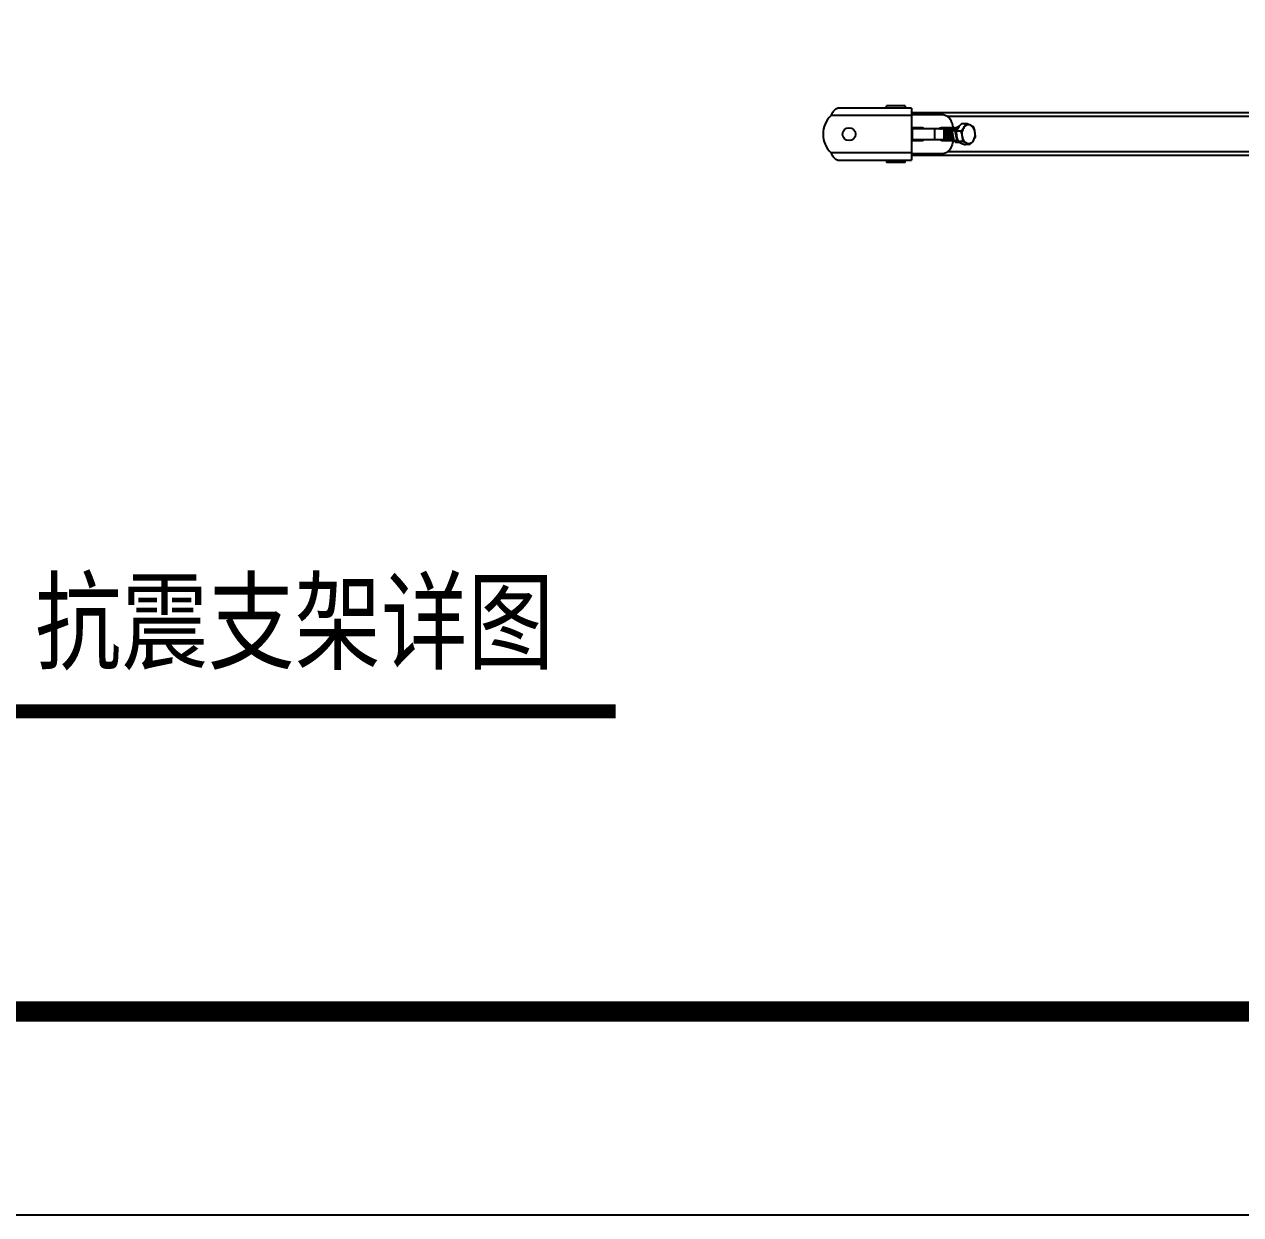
# Model space of a CAD drawing. Extents: x 4995099 to 5303443, y 4627657 to 4889583.
# Drawn here: x 5048981 to 5060948, y 4718205 to 4729918 of the extents above; entities that cross this region are included whole.
import ezdxf

# ---------------------------------------------------------------- set-up
doc = ezdxf.new("R2010")
doc.units = 0
doc.header["$LTSCALE"] = 1000
doc.header["$MEASUREMENT"] = 0
doc.layers.get('0').update_dxf_attribs({"color": 4, "linetype": 'CONTINUOUS'})
for name, color, linetype in [('DIM_SYMB', 3, 'CONTINUOUS'), ('TWT_TITLE', 7, 'CONTINUOUS'), ('字', 6, 'CONTINUOUS')]:
    doc.layers.add(name, color=color, linetype=linetype)
doc.styles.add('STYLE1', font='', dxfattribs={"width": 0.8})
doc.styles.get('STYLE1').set_extended_font_data('NSimSun')

msp = doc.modelspace()

# ---------------------------------------------------------------- linework, layer by layer
for p, q in [((5057708.3, 4729021.6), (5056917.7, 4729021.6)), ((5057708.3, 4729093.1), (5056980.2, 4729093.1)), ((5057647, 4729117.6), (5057463, 4729117.6)), ((5057463, 4729093.1), (5057463, 4729117.6)), ((5057647, 4729117.6), (5057647, 4729093.1)), ((5057708.3, 4729093.1), (5057708.3, 4728582)), ((5061189.8, 4729047.1), (5057708.3, 4729047.1)), ((5057708.3, 4729031.8), (5058010.4, 4729031.8)), ((5057822.4, 4728898.9), (5057708.3, 4728898.9)), ((5061038.7, 4729011.3), (5058063.9, 4729011.3)), ((5058121.4, 4728894.5), (5058179.9, 4728915)), ((5058150.3, 4728894.5), (5058169.4, 4728901.2)), ((5058247.9, 4728940.7), (5058203, 4728940.7)), ((5058047, 4728888.7), (5057708.3, 4728888.7)), ((5057708.3, 4728786.5), (5058047, 4728786.5)), ((5057720.7, 4728786.5), (5057720.7, 4728888.7)), ((5057937.5, 4728786.5), (5057937.5, 4728888.7)), ((5058032, 4728786.5), (5058032, 4728888.7)), ((5058047, 4728786.5), (5058047, 4728888.7)), ((5058085.9, 4728821.1), (5058096.5, 4728823.7)), ((5058121.4, 4728894.5), (5058110.8, 4728869.7)), ((5058139.7, 4728869.7), (5058110.8, 4728869.7)), ((5058128.2, 4728770.5), (5058110.8, 4728869.7)), ((5058150.3, 4728894.5), (5058121.4, 4728894.5)), ((5058139.7, 4728869.7), (5058150.3, 4728894.5)), ((5058157.1, 4728770.5), (5058139.7, 4728869.7)), ((5058193.7, 4728867), (5058148.9, 4728867)), ((5057708.3, 4728776.2), (5057822.4, 4728776.2)), ((5061038.7, 4728663.8), (5058063.9, 4728663.8)), ((5058157.1, 4728770.5), (5058128.2, 4728770.5)), ((5058128.2, 4728770.5), (5058145.7, 4728755.6)), ((5058174.6, 4728755.6), (5058145.7, 4728755.6)), ((5058174.6, 4728755.6), (5058157.1, 4728770.5)), ((5058211.7, 4728763.9), (5058166.9, 4728763.9)), ((5058179.8, 4728757.4), (5058174.6, 4728755.6)), ((5058283.9, 4728734.4), (5058239.1, 4728734.4)), ((5057708.3, 4728653.6), (5056917.7, 4728653.6)), ((5056980.2, 4728582), (5057708.3, 4728582)), ((5057463, 4728582), (5057463, 4728557.5)), ((5057647, 4728557.5), (5057463, 4728557.5)), ((5057647, 4728557.5), (5057647, 4728582)), ((5058010.4, 4728643.4), (5057708.3, 4728643.4)), ((5061189.8, 4728628), (5057708.3, 4728628))]:
    msp.add_line(p, q)
msp.add_circle((5057095, 4728837.6), 63.9)
for centre, radius, start, end in [((5057095, 4728837.6), 255.5, 133.94553, 226.05447), ((5057277, 4728830.5), 406.9, 150.73776, 152.00217), ((5058003.8, 4728863.2), 35.8, 105.9619, 108.45876), ((5058004.9, 4728865.3), 33.6, 92.69807, 95.24772), ((5058004.9, 4728865.3), 33.6, 90.00803, 92.69729), ((5058004.9, 4728865), 33.9, 80.07249, 89.9827), ((5058016.4, 4728863.2), 35.7, 105.96112, 108.45876), ((5058017.6, 4728865.3), 33.6, 89.9975, 92.69497), ((5058017.6, 4728865), 33.9, 80.12413, 89.97241), ((5058029.1, 4728863.2), 35.7, 105.96146, 108.45875), ((5058030.2, 4728865.3), 33.6, 90.01098, 92.68393), ((5058030.2, 4728865), 33.9, 80.16332, 89.98623), ((5058041.7, 4728863.2), 35.8, 105.9624, 108.45877), ((5058042.9, 4728865.3), 33.6, 92.69854, 95.25814), ((5058042.9, 4728865.3), 33.6, 90.00497, 92.69776), ((5058042.8, 4728865), 33.9, 80.08161, 89.97969), ((5058054.4, 4728863.2), 35.7, 105.96119, 108.45875), ((5058055.5, 4728865.3), 33.6, 90.00105, 92.69198), ((5058055.5, 4728865), 33.9, 80.14096, 89.97602), ((5058067, 4728863.2), 35.7, 105.96157, 108.45875), ((5058068.2, 4728865.3), 33.6, 92.68855, 95.25177), ((5058068.2, 4728865.3), 33.6, 90.00803, 92.68777), ((5058068.1, 4728865), 33.9, 80.07468, 89.98271), ((5058079.7, 4728863.2), 35.7, 105.96117, 108.45876), ((5058080.8, 4728865.3), 33.6, 90.00039, 92.6959), ((5058080.8, 4728865.1), 33.8, 80.39498, 89.97547), ((5058092.3, 4728863.2), 35.7, 105.9641, 108.11901), ((5058093.5, 4728865.3), 33.6, 90.00629, 92.68573), ((5058093.4, 4728865), 33.9, 80.15035, 89.98135), ((5058105, 4728863.2), 35.7, 105.96186, 108.45876), ((5058106.1, 4728865.3), 33.6, 92.69379, 95.24511), ((5058106.1, 4728865.3), 33.6, 90.00802, 92.69303), ((5058106.1, 4728865), 33.9, 80.07113, 89.98269), ((5058117.6, 4728863.2), 35.7, 105.96111, 108.45876), ((5058118.8, 4728865.3), 33.6, 89.99735, 92.69492), ((5058118.7, 4728865), 33.9, 80.1078, 89.97219), ((5058130.2, 4728863.2), 35.7, 105.82979, 108.45904), ((5058131.5, 4728865.1), 33.8, 92.85744, 95.2194), ((5058131.5, 4728865.1), 33.8, 90.00809, 92.85674), ((5058131.5, 4728865.1), 33.8, 86.53152, 90.00653), ((5058009.6, 4728853.3), 47.3, 129.70453, 131.52803), ((5058011.6, 4728852.9), 47.9, 131.26961, 131.59248), ((5058005.6, 4728862.6), 36.4, 108.46025, 110.67543), ((5058029.2, 4728816.3), 42.1, 225.46646, 228.80152), ((5058018.2, 4728862.6), 36.4, 108.46025, 110.67436), ((5058041.8, 4728816.3), 42.1, 225.48712, 228.7938), ((5058030.8, 4728862.6), 36.4, 108.46025, 110.67418), ((5058054.5, 4728816.3), 42.1, 225.46595, 228.80927), ((5058059.9, 4728853.6), 46.9, 128.38669, 131.60331), ((5058061.9, 4728853.2), 47.4, 129.96899, 131.56235), ((5058043.5, 4728862.6), 36.4, 108.46025, 110.67506), ((5058067.1, 4728816.3), 42.1, 225.47021, 228.79512), ((5058074, 4728853.8), 46.6, 127.63526, 131.58367), ((5058056.1, 4728862.6), 36.4, 108.46025, 110.67426), ((5058083.5, 4728819.9), 47.3, 219.22841, 222.30744), ((5058080.6, 4728817.2), 43.3, 222.26453, 228.75202), ((5058068.8, 4728862.6), 36.4, 108.46025, 110.67475), ((5058125.7, 4728834.2), 67.9, 188.98178, 191.03233), ((5058081.4, 4728862.6), 36.4, 108.46025, 110.67488), ((5058142.9, 4728834.8), 72.6, 172.21104, 172.51852), ((5058138.7, 4728834.3), 68.3, 189.03331, 189.95668), ((5058092.4, 4728863), 36, 108.11698, 108.45599), ((5058094.1, 4728862.6), 36.4, 108.46025, 110.67413), ((5058106.7, 4728862.6), 36.4, 108.46025, 110.67542), ((5058163.6, 4728834.2), 67.9, 188.90517, 190.50418), ((5058178.3, 4728834.3), 82.3, 187.4386, 189.26136), ((5058162.9, 4728834.1), 67.2, 190.50551, 191.17995), ((5058119.4, 4728862.6), 36.4, 108.46025, 110.67465), ((5058132.1, 4728862.4), 36.6, 108.4202, 110.73943), ((5058011.2, 4728804.2), 27.9, 266.77354, 270.01079), ((5058011.2, 4728804.4), 28.2, 270.05265, 281.04459), ((5058023.9, 4728804.2), 27.9, 266.78942, 270.00751), ((5058023.9, 4728804.4), 28.2, 270.04902, 280.99769), ((5058036.5, 4728804.2), 27.9, 266.78502, 269.99835), ((5058036.5, 4728804.4), 28.2, 270.04052, 281.05306), ((5058049.2, 4728804.2), 27.9, 266.77691, 270.00815), ((5058049.2, 4728804.4), 28.2, 270.04969, 281.00159), ((5058061.8, 4728804.2), 27.9, 266.78666, 270.00206), ((5058061.8, 4728804.4), 28.2, 270.04368, 281.00508), ((5058074.5, 4728804.2), 27.9, 266.77951, 270.00149), ((5058074.5, 4728804.4), 28.2, 270.04372, 281.06204), ((5058087.1, 4728804.2), 27.9, 266.78008, 270.00747), ((5058087.1, 4728804.4), 28.2, 270.04898, 280.99545), ((5058099.8, 4728804.2), 27.9, 266.78565, 269.99661), ((5058099.8, 4728804.4), 28.2, 270.03838, 281.01793), ((5058112.4, 4728804.2), 27.9, 266.77427, 270.00773), ((5058112.4, 4728804.4), 28.2, 270.04985, 281.06448), ((5058125.1, 4728804.2), 27.9, 266.78453, 274.21125), ((5057277, 4728844.6), 406.9, 207.99783, 209.26224)]:
    msp.add_arc(centre, radius, start, end)
for points, knots in [([(5056922, 4729029.4), (5056926.7, 4729037.8), (5056935.8, 4729053.6), (5056951.6, 4729077.4), (5056968.8, 4729093.1), (5056980.2, 4729093.1)], [0, 0, 0, 0, 0.3261011, 0.6111191, 1, 1, 1, 1]), ([(5057761, 4729047.1), (5057765.1, 4729047.1), (5057774.1, 4729043.7), (5057779.6, 4729036.2), (5057781.7, 4729031.9)], [0, 0, 0, 0, 0.4618626, 1, 1, 1, 1]), ([(5058010.4, 4729031.8), (5058023.5, 4729031.8), (5058051.4, 4729024.2), (5058085.1, 4728994), (5058108.7, 4728950.5), (5058116.1, 4728916.6), (5058117.8, 4728898.9)], [0, 0, 0, 0, 0.2120852, 0.4467585, 0.7118276, 1, 1, 1, 1]), ([(5057764.6, 4728898.9), (5057766.6, 4728898.9), (5057770.9, 4728895.9), (5057771.8, 4728891.2), (5057771.8, 4728888.7)], [0, 0, 0, 0, 0.4402394, 1, 1, 1, 1]), ([(5057829.7, 4728888.7), (5057829.7, 4728891.2), (5057828.7, 4728895.9), (5057824.4, 4728898.9), (5057822.4, 4728898.9)], [0, 0, 0, 0, 0.5597606, 1, 1, 1, 1]), ([(5058171.3, 4728903.9), (5058169, 4728900.8), (5058160.8, 4728889.1), (5058153.6, 4728876.5), (5058148.9, 4728867)], [0, 0, 0, 0, 0.2630991, 1, 1, 1, 1]), ([(5058203, 4728940.7), (5058200.1, 4728937.7), (5058188.9, 4728925.9), (5058178.4, 4728913.6), (5058171.3, 4728903.9)], [0, 0, 0, 0, 0.2578949, 1, 1, 1, 1]), ([(5058225.5, 4728903.9), (5058223.2, 4728900.7), (5058213.3, 4728887.9), (5058202.3, 4728875.9), (5058193.7, 4728867)], [0, 0, 0, 0, 0.2409815, 1, 1, 1, 1]), ([(5058225.5, 4728903.9), (5058221.2, 4728898.1), (5058206.3, 4728871.2), (5058203.4, 4728838.5), (5058207.4, 4728815.5)], [0, 0, 0, 0, 0.2353658, 1, 1, 1, 1]), ([(5058225.5, 4728903.9), (5058227.7, 4728906.9), (5058236, 4728918.7), (5058243.1, 4728931.2), (5058247.9, 4728940.7)], [0, 0, 0, 0, 0.2630991, 1, 1, 1, 1]), ([(5058288.6, 4728926), (5058283.3, 4728928.1), (5058271.9, 4728930.7), (5058254.3, 4728927.8), (5058238.1, 4728918.5), (5058229.4, 4728909.2), (5058225.5, 4728903.9)], [0, 0, 0, 0, 0.2382285, 0.4752799, 0.7260556, 1, 1, 1, 1]), ([(5058288.6, 4728926), (5058285.5, 4728927.2), (5058272, 4728932.5), (5058258.4, 4728937.2), (5058247.9, 4728940.7)], [0, 0, 0, 0, 0.2336583, 1, 1, 1, 1]), ([(5058288.6, 4728926), (5058291.6, 4728924.8), (5058302.2, 4728920.3), (5058312.6, 4728915.2), (5058320, 4728911.2)], [0, 0, 0, 0, 0.275005, 1, 1, 1, 1]), ([(5058333.7, 4728859.7), (5058332.4, 4728867.3), (5058328.4, 4728881.9), (5058318.5, 4728901.3), (5058305.3, 4728916.7), (5058294.3, 4728923.6), (5058288.6, 4728926)], [0, 0, 0, 0, 0.2785099, 0.5401722, 0.7804283, 1, 1, 1, 1]), ([(5058333.7, 4728859.7), (5058333, 4728864), (5058329.5, 4728881.5), (5058324.4, 4728898.6), (5058320, 4728911.2)], [0, 0, 0, 0, 0.2484988, 1, 1, 1, 1]), ([(5057771.8, 4728786.5), (5057771.8, 4728783.9), (5057770.9, 4728779.3), (5057766.6, 4728776.2), (5057764.6, 4728776.2)], [0, 0, 0, 0, 0.5597606, 1, 1, 1, 1]), ([(5057822.4, 4728776.2), (5057824.4, 4728776.2), (5057828.7, 4728779.3), (5057829.7, 4728783.9), (5057829.7, 4728786.5)], [0, 0, 0, 0, 0.4402394, 1, 1, 1, 1]), ([(5057979.4, 4728889.7), (5057980.4, 4728890.5), (5057984.4, 4728893.6), (5057988.9, 4728895.9), (5057992.4, 4728897.1)], [0, 0, 0, 0, 0.2588098, 1, 1, 1, 1]), ([(5057992.7, 4728896.6), (5057991.6, 4728896.2), (5057987, 4728894.2), (5057982.8, 4728891.4), (5057980, 4728888.9)], [0, 0, 0, 0, 0.2426793, 1, 1, 1, 1]), ([(5058009.7, 4728776.2), (5058005.6, 4728776.2), (5057997.1, 4728778.2), (5057990.2, 4728783.2), (5057987, 4728786.3)], [0, 0, 0, 0, 0.4796068, 1, 1, 1, 1]), ([(5057988.6, 4728786.3), (5057991.5, 4728783.4), (5057998, 4728778.6), (5058005.9, 4728776.5), (5058009.7, 4728776.3)], [0, 0, 0, 0, 0.5200089, 1, 1, 1, 1]), ([(5057990.9, 4728888.7), (5057992, 4728889.7), (5057996.3, 4728893.2), (5058001.2, 4728895.8), (5058005.1, 4728897.1)], [0, 0, 0, 0, 0.2598496, 1, 1, 1, 1]), ([(5058005.3, 4728896.6), (5058004.2, 4728896.2), (5057999.5, 4728894.2), (5057995.3, 4728891.3), (5057992.5, 4728888.7)], [0, 0, 0, 0, 0.2425493, 1, 1, 1, 1]), ([(5058001.3, 4728786.3), (5058004.2, 4728783.4), (5058010.7, 4728778.6), (5058018.5, 4728776.5), (5058022.3, 4728776.3)], [0, 0, 0, 0, 0.5199931, 1, 1, 1, 1]), ([(5058022.3, 4728776.2), (5058018.6, 4728776.2), (5058011, 4728777.8), (5058004.4, 4728782), (5058001.5, 4728784.6)], [0, 0, 0, 0, 0.4825877, 1, 1, 1, 1]), ([(5058003.5, 4728888.7), (5058004.6, 4728889.7), (5058008.9, 4728893.1), (5058013.9, 4728895.8), (5058017.7, 4728897.1)], [0, 0, 0, 0, 0.2598805, 1, 1, 1, 1]), ([(5058018, 4728896.6), (5058016.8, 4728896.2), (5058012.2, 4728894.2), (5058008, 4728891.3), (5058005.1, 4728888.7)], [0, 0, 0, 0, 0.2425518, 1, 1, 1, 1]), ([(5058013.9, 4728786.3), (5058016.8, 4728783.4), (5058023.3, 4728778.6), (5058031.2, 4728776.5), (5058035, 4728776.3)], [0, 0, 0, 0, 0.5200198, 1, 1, 1, 1]), ([(5058035, 4728776.2), (5058031.3, 4728776.2), (5058023.6, 4728777.8), (5058017.1, 4728782), (5058014.1, 4728784.6)], [0, 0, 0, 0, 0.4825831, 1, 1, 1, 1]), ([(5058016.2, 4728888.7), (5058017.3, 4728889.7), (5058021.5, 4728893.1), (5058026.5, 4728895.8), (5058030.4, 4728897.1)], [0, 0, 0, 0, 0.2598764, 1, 1, 1, 1]), ([(5058030.6, 4728896.6), (5058029.5, 4728896.2), (5058024.8, 4728894.2), (5058020.6, 4728891.2), (5058017.7, 4728888.7)], [0, 0, 0, 0, 0.242544, 1, 1, 1, 1]), ([(5058026.6, 4728786.3), (5058029.5, 4728783.4), (5058036, 4728778.6), (5058043.8, 4728776.5), (5058047.6, 4728776.3)], [0, 0, 0, 0, 0.5200022, 1, 1, 1, 1]), ([(5058047.6, 4728776.2), (5058043.9, 4728776.2), (5058036.3, 4728777.8), (5058029.7, 4728782), (5058026.8, 4728784.6)], [0, 0, 0, 0, 0.4825872, 1, 1, 1, 1]), ([(5058030.8, 4728890.4), (5058031.8, 4728891.1), (5058035.5, 4728893.9), (5058039.8, 4728896), (5058043, 4728897.1)], [0, 0, 0, 0, 0.2580675, 1, 1, 1, 1]), ([(5058043.3, 4728896.6), (5058042.2, 4728896.2), (5058038, 4728894.4), (5058034.1, 4728891.8), (5058031.4, 4728889.6)], [0, 0, 0, 0, 0.2432187, 1, 1, 1, 1]), ([(5058039.2, 4728786.3), (5058042.1, 4728783.4), (5058048.6, 4728778.6), (5058056.5, 4728776.5), (5058060.3, 4728776.3)], [0, 0, 0, 0, 0.5200013, 1, 1, 1, 1]), ([(5058060.3, 4728776.2), (5058056.6, 4728776.2), (5058048.9, 4728777.8), (5058042.4, 4728782), (5058039.4, 4728784.6)], [0, 0, 0, 0, 0.4825862, 1, 1, 1, 1]), ([(5058041.5, 4728888.7), (5058042.5, 4728889.7), (5058046.8, 4728893.1), (5058051.8, 4728895.8), (5058055.7, 4728897.1)], [0, 0, 0, 0, 0.2598779, 1, 1, 1, 1]), ([(5058055.9, 4728896.6), (5058055, 4728896.3), (5058051.3, 4728894.7), (5058047.9, 4728892.6), (5058045.5, 4728890.8)], [0, 0, 0, 0, 0.2441711, 1, 1, 1, 1]), ([(5058064.7, 4728784.6), (5058062.5, 4728786.6), (5058053.7, 4728796.1), (5058048.8, 4728808.8), (5058046.8, 4728818.6)], [0, 0, 0, 0, 0.2281773, 1, 1, 1, 1]), ([(5058046.9, 4728851), (5058047.9, 4728856.4), (5058051, 4728866.8), (5058058.5, 4728880.5), (5058068.6, 4728891.1), (5058076.8, 4728895.7), (5058081, 4728897.1)], [0, 0, 0, 0, 0.2765205, 0.5376478, 0.7784526, 1, 1, 1, 1]), ([(5058068.6, 4728896.6), (5058064.3, 4728895), (5058056, 4728890), (5058049.7, 4728882.7), (5058046.9, 4728878.6)], [0, 0, 0, 0, 0.4783954, 1, 1, 1, 1]), ([(5058081.2, 4728896.6), (5058076.2, 4728894.7), (5058066.4, 4728888.3), (5058055.6, 4728873.8), (5058048.6, 4728855.7), (5058047, 4728842.4), (5058046.9, 4728835.6)], [0, 0, 0, 0, 0.218898, 0.4613734, 0.7252467, 1, 1, 1, 1]), ([(5058046.9, 4728831.9), (5058047.2, 4728824.8), (5058049.3, 4728811.1), (5058057.5, 4728793.2), (5058069.8, 4728780.3), (5058080.5, 4728776.6), (5058085.6, 4728776.3)], [0, 0, 0, 0, 0.2918726, 0.5591751, 0.7930199, 1, 1, 1, 1]), ([(5058046.9, 4728792.1), (5058050.1, 4728787.6), (5058057.7, 4728780.1), (5058068, 4728776.6), (5058072.9, 4728776.3)], [0, 0, 0, 0, 0.5290797, 1, 1, 1, 1]), ([(5058047, 4728880.9), (5058049.8, 4728884.7), (5058056.1, 4728891.3), (5058064.2, 4728895.7), (5058068.3, 4728897.1)], [0, 0, 0, 0, 0.5204213, 1, 1, 1, 1]), ([(5058072.9, 4728776.2), (5058069.2, 4728776.2), (5058061.6, 4728777.8), (5058055, 4728782), (5058052.1, 4728784.6)], [0, 0, 0, 0, 0.4825854, 1, 1, 1, 1]), ([(5058058.6, 4728823.6), (5058058.2, 4728825.8), (5058057.3, 4728834.7), (5058057.9, 4728843.7), (5058059.4, 4728850.2)], [0, 0, 0, 0, 0.2477966, 1, 1, 1, 1]), ([(5058077.4, 4728784.6), (5058069.6, 4728791.4), (5058061.5, 4728806.5), (5058057.6, 4728828.4), (5058058.1, 4728846.4), (5058062.3, 4728863.6), (5058069.9, 4728878.8), (5058080.3, 4728890.6), (5058089.1, 4728895.6), (5058093.6, 4728897.1)], [0, 0, 0, 0, 0.2350005, 0.3691957, 0.5074139, 0.6437089, 0.7728075, 0.8915048, 1, 1, 1, 1]), ([(5058093.9, 4728896.6), (5058088.5, 4728894.6), (5058078.1, 4728887.6), (5058067, 4728871.6), (5058060.3, 4728851.9), (5058058.8, 4728830.6), (5058062.3, 4728810), (5058070.6, 4728792.6), (5058082.8, 4728780.2), (5058093.3, 4728776.6), (5058098.2, 4728776.3)], [0, 0, 0, 0, 0.1142219, 0.2415636, 0.3801831, 0.5233751, 0.662466, 0.7896581, 0.9010846, 1, 1, 1, 1]), ([(5058085.6, 4728776.2), (5058081.9, 4728776.2), (5058074.2, 4728777.8), (5058067.7, 4728782), (5058064.7, 4728784.6)], [0, 0, 0, 0, 0.4825881, 1, 1, 1, 1]), ([(5058071.2, 4728823.5), (5058071, 4728825.2), (5058070.1, 4728832.1), (5058070.3, 4728839.1), (5058071, 4728844.2)], [0, 0, 0, 0, 0.2472525, 1, 1, 1, 1]), ([(5058090, 4728784.6), (5058082.3, 4728791.4), (5058074.1, 4728806.5), (5058070.2, 4728828.3), (5058070.8, 4728846.3), (5058074.9, 4728863.6), (5058082.5, 4728878.8), (5058093, 4728890.6), (5058101.8, 4728895.6), (5058106.3, 4728897.1)], [0, 0, 0, 0, 0.234995, 0.3691933, 0.5074153, 0.643708, 0.7728082, 0.8915063, 1, 1, 1, 1]), ([(5058106.5, 4728896.6), (5058101.2, 4728894.6), (5058090.8, 4728887.6), (5058079.6, 4728871.6), (5058073, 4728851.9), (5058071.4, 4728830.6), (5058074.9, 4728810), (5058083.2, 4728792.6), (5058095.4, 4728780.2), (5058105.9, 4728776.6), (5058110.9, 4728776.3)], [0, 0, 0, 0, 0.1142201, 0.2415574, 0.3801801, 0.5233713, 0.6624635, 0.789655, 0.9010816, 1, 1, 1, 1]), ([(5058098.2, 4728776.2), (5058094.5, 4728776.2), (5058086.9, 4728777.8), (5058080.3, 4728782), (5058077.4, 4728784.6)], [0, 0, 0, 0, 0.482586, 1, 1, 1, 1]), ([(5058084.6, 4728819.8), (5058084, 4728822.3), (5058082.4, 4728832.9), (5058083.1, 4728843.8), (5058085, 4728851.6)], [0, 0, 0, 0, 0.2464678, 1, 1, 1, 1]), ([(5058084.4, 4728820.8), (5058083.1, 4728828.8), (5058082.7, 4728845.2), (5058088.8, 4728868.2), (5058100.8, 4728887), (5058112.8, 4728895), (5058118.9, 4728897.1)], [0, 0, 0, 0, 0.2711705, 0.5383074, 0.7832823, 1, 1, 1, 1]), ([(5058102.7, 4728784.6), (5058100.3, 4728786.7), (5058091.1, 4728796.8), (5058086.1, 4728810.4), (5058084.4, 4728820.8)], [0, 0, 0, 0, 0.22749, 1, 1, 1, 1]), ([(5058119.2, 4728896.6), (5058113.2, 4728894.3), (5058101.7, 4728886.1), (5058090.2, 4728867.5), (5058084.3, 4728844.9), (5058084.6, 4728828.9), (5058085.9, 4728821.1)], [0, 0, 0, 0, 0.2179514, 0.4633699, 0.7298307, 1, 1, 1, 1]), ([(5058085.9, 4728821.1), (5058086.9, 4728815.1), (5058090, 4728803.8), (5058098.5, 4728789.4), (5058109.9, 4728779.4), (5058119.1, 4728776.5), (5058123.5, 4728776.3)], [0, 0, 0, 0, 0.2905212, 0.5546576, 0.7885158, 1, 1, 1, 1]), ([(5058110.9, 4728776.2), (5058107.2, 4728776.2), (5058099.5, 4728777.8), (5058093, 4728782), (5058090, 4728784.6)], [0, 0, 0, 0, 0.4825859, 1, 1, 1, 1]), ([(5058096.6, 4728823.7), (5058095, 4728836.4), (5058097.1, 4728861.3), (5058110.5, 4728883.4), (5058119.5, 4728890.5)], [0, 0, 0, 0, 0.526254, 1, 1, 1, 1]), ([(5058096.5, 4728823.7), (5058096.2, 4728825.9), (5058095.2, 4728835.1), (5058095.9, 4728844.4), (5058097.5, 4728851.1)], [0, 0, 0, 0, 0.247915, 1, 1, 1, 1]), ([(5058115.3, 4728784.6), (5058113, 4728786.7), (5058103.7, 4728796.9), (5058098.7, 4728810.6), (5058097, 4728821.1)], [0, 0, 0, 0, 0.227377, 1, 1, 1, 1]), ([(5058117.2, 4728885.2), (5058110.2, 4728877.7), (5058102.7, 4728863.1), (5058098.8, 4728842.3), (5058098.8, 4728825.9), (5058101.8, 4728810.2), (5058109.1, 4728793), (5058119, 4728782.4), (5058126.7, 4728778.9)], [0, 0, 0, 0, 0.2550963, 0.3926803, 0.5306024, 0.6639156, 0.7883072, 1, 1, 1, 1]), ([(5058123.5, 4728776.2), (5058119.8, 4728776.2), (5058112.2, 4728777.8), (5058105.6, 4728782), (5058102.7, 4728784.6)], [0, 0, 0, 0, 0.4825891, 1, 1, 1, 1]), ([(5058113.3, 4728803.8), (5058111, 4728808.2), (5058103.8, 4728827.8), (5058105.4, 4728850.4), (5058111.5, 4728864.9)], [0, 0, 0, 0, 0.2393033, 1, 1, 1, 1]), ([(5058125.3, 4728786.1), (5058116.1, 4728795), (5058107.6, 4728815.1), (5058106.5, 4728842.3), (5058109.5, 4728856.6), (5058111.9, 4728863.4)], [0, 0, 0, 0, 0.4702137, 0.7360551, 1, 1, 1, 1]), ([(5058126.8, 4728777.8), (5058125.8, 4728778.2), (5058121.7, 4728779.9), (5058117.9, 4728782.4), (5058115.3, 4728784.6)], [0, 0, 0, 0, 0.2414453, 1, 1, 1, 1]), ([(5058148.9, 4728867), (5058148.9, 4728862.8), (5058149.3, 4728845.5), (5058151, 4728828.3), (5058153.2, 4728815.5)], [0, 0, 0, 0, 0.2461214, 1, 1, 1, 1]), ([(5058153.2, 4728815.5), (5058154, 4728811.1), (5058157.5, 4728793.7), (5058162.6, 4728776.6), (5058166.9, 4728763.9)], [0, 0, 0, 0, 0.2484988, 1, 1, 1, 1]), ([(5058193.7, 4728867), (5058195.2, 4728862.8), (5058200.7, 4728845.9), (5058205.1, 4728828.6), (5058207.4, 4728815.5)], [0, 0, 0, 0, 0.2511629, 1, 1, 1, 1]), ([(5058207.4, 4728815.5), (5058208.8, 4728807.9), (5058212.7, 4728793.3), (5058222.7, 4728773.8), (5058235.9, 4728758.5), (5058246.9, 4728751.5), (5058252.5, 4728749.2)], [0, 0, 0, 0, 0.2785099, 0.5401722, 0.7804283, 1, 1, 1, 1]), ([(5058207.4, 4728815.5), (5058208.2, 4728811.2), (5058210.7, 4728794.1), (5058211.7, 4728776.8), (5058211.7, 4728763.9)], [0, 0, 0, 0, 0.2540834, 1, 1, 1, 1]), ([(5058315.7, 4728771.3), (5058319.9, 4728777.1), (5058334.8, 4728803.9), (5058337.7, 4728836.7), (5058333.7, 4728859.7)], [0, 0, 0, 0, 0.2353658, 1, 1, 1, 1]), ([(5058315.7, 4728771.3), (5058317.9, 4728774.3), (5058326.2, 4728786.1), (5058333.3, 4728798.6), (5058338, 4728808.1)], [0, 0, 0, 0, 0.2630991, 1, 1, 1, 1]), ([(5058338, 4728808.1), (5058338, 4728812.3), (5058337.7, 4728829.6), (5058336, 4728846.8), (5058333.7, 4728859.7)], [0, 0, 0, 0, 0.2461214, 1, 1, 1, 1]), ([(5058117.9, 4728776.9), (5058116.2, 4728759.1), (5058108.8, 4728725.1), (5058085.3, 4728681.4), (5058051.6, 4728651), (5058023.5, 4728643.4), (5058010.4, 4728643.4)], [0, 0, 0, 0, 0.2881855, 0.5533266, 0.7880065, 1, 1, 1, 1]), ([(5058166.9, 4728763.9), (5058169.2, 4728762.7), (5058179.5, 4728757.3), (5058190, 4728752.6), (5058198.3, 4728749.2)], [0, 0, 0, 0, 0.2265722, 1, 1, 1, 1]), ([(5058198.3, 4728749.2), (5058201.4, 4728747.9), (5058214.9, 4728742.6), (5058228.6, 4728737.9), (5058239.1, 4728734.4)], [0, 0, 0, 0, 0.2336583, 1, 1, 1, 1]), ([(5058252.5, 4728749.2), (5058249.4, 4728750.5), (5058235.9, 4728755.8), (5058222.3, 4728760.5), (5058211.7, 4728763.9)], [0, 0, 0, 0, 0.2336583, 1, 1, 1, 1]), ([(5058252.5, 4728749.2), (5058257.8, 4728747), (5058269.3, 4728744.5), (5058286.9, 4728747.4), (5058303, 4728756.6), (5058311.8, 4728766), (5058315.7, 4728771.3)], [0, 0, 0, 0, 0.2382285, 0.4752799, 0.7260556, 1, 1, 1, 1]), ([(5058252.5, 4728749.2), (5058255.5, 4728748), (5058266.1, 4728743.5), (5058276.5, 4728738.4), (5058283.9, 4728734.4)], [0, 0, 0, 0, 0.275005, 1, 1, 1, 1]), ([(5058315.7, 4728771.3), (5058313.4, 4728768.1), (5058303.5, 4728755.3), (5058292.5, 4728743.3), (5058283.9, 4728734.4)], [0, 0, 0, 0, 0.2409815, 1, 1, 1, 1]), ([(5056980.2, 4728582), (5056968.8, 4728582), (5056951.6, 4728597.7), (5056935.8, 4728621.5), (5056926.7, 4728637.3), (5056922, 4728645.7)], [0, 0, 0, 0, 0.3888809, 0.6738989, 1, 1, 1, 1]), ([(5057781.7, 4728643.2), (5057779.6, 4728639), (5057774.1, 4728631.4), (5057765.1, 4728628), (5057761, 4728628)], [0, 0, 0, 0, 0.5381374, 1, 1, 1, 1])]:
    msp.add_open_spline(points, degree=3, knots=knots)
for points in [[(5057993.9, 4728897.6), (5057997, 4728898.4), (5058000.2, 4728898.9), (5058003.3, 4728898.9)], [(5058001.8, 4728898.8), (5057999.2, 4728898.5), (5057996.5, 4728898), (5057994, 4728897.1)], [(5058006.6, 4728897.6), (5058009.6, 4728898.4), (5058012.8, 4728898.9), (5058016, 4728898.9)], [(5058016, 4728898.9), (5058012.8, 4728898.7), (5058009.7, 4728898.1), (5058006.7, 4728897.1)], [(5058019.2, 4728897.6), (5058022.3, 4728898.4), (5058025.5, 4728898.9), (5058028.6, 4728898.9)], [(5058028.6, 4728898.9), (5058025.5, 4728898.7), (5058022.3, 4728898.1), (5058019.3, 4728897.1)], [(5058031.9, 4728897.6), (5058034.9, 4728898.4), (5058038.1, 4728898.9), (5058041.3, 4728898.9)], [(5058039.8, 4728898.8), (5058037.1, 4728898.5), (5058034.5, 4728898), (5058032, 4728897.1)], [(5058044.5, 4728897.6), (5058047.6, 4728898.4), (5058050.8, 4728898.9), (5058053.9, 4728898.9)], [(5058053.9, 4728898.9), (5058050.8, 4728898.7), (5058047.6, 4728898.1), (5058044.6, 4728897.1)], [(5058057.2, 4728897.6), (5058060.2, 4728898.4), (5058063.4, 4728898.9), (5058066.6, 4728898.9)], [(5058065.1, 4728898.8), (5058062.4, 4728898.5), (5058059.8, 4728898), (5058057.3, 4728897.1)], [(5058069.8, 4728897.6), (5058072.9, 4728898.4), (5058076.1, 4728898.9), (5058079.2, 4728898.9)], [(5058079.2, 4728898.9), (5058076.1, 4728898.7), (5058072.9, 4728898.1), (5058069.9, 4728897.1)], [(5058082.5, 4728897.6), (5058085.5, 4728898.4), (5058088.7, 4728898.9), (5058091.9, 4728898.9)], [(5058091.9, 4728898.9), (5058088.7, 4728898.7), (5058085.6, 4728898.1), (5058082.6, 4728897.1)], [(5058095.1, 4728897.6), (5058098.2, 4728898.4), (5058101.4, 4728898.9), (5058104.5, 4728898.9)], [(5058103, 4728898.8), (5058100.4, 4728898.5), (5058097.7, 4728898), (5058095.2, 4728897.1)], [(5058107.8, 4728897.6), (5058110.8, 4728898.4), (5058114, 4728898.9), (5058117.2, 4728898.9)], [(5058117.2, 4728898.9), (5058114, 4728898.7), (5058110.9, 4728898.1), (5058107.9, 4728897.1)], [(5058120.5, 4728897.6), (5058123.5, 4728898.4), (5058126.7, 4728898.9), (5058129.8, 4728898.9)], [(5058128.4, 4728898.8), (5058125.8, 4728898.5), (5058123.1, 4728898), (5058120.6, 4728897.1)]]:
    msp.add_open_spline(points, degree=3)
at = {"layer": 'DIM_SYMB', "const_width": 136.5}
msp.add_lwpolyline([(5048645, 4723157.3), (5054797.7, 4723157.3)], dxfattribs=at)
at = {"layer": 'TWT_TITLE'}
msp.add_lwpolyline([(4995099.4, 4718205.1), (5173299.4, 4718205.1), (5173299.4, 4802205.1), (4995099.4, 4802205.1)], close=True, dxfattribs=at)
at = {"layer": 'TWT_TITLE', "const_width": 200}
msp.add_lwpolyline([(5000099.4, 4720205.1), (5171299.4, 4720205.1), (5171299.4, 4800205.1), (5000099.4, 4800205.1)], close=True, dxfattribs=at)

# ---------------------------------------------------------------- texts
at = {"layer": '字', "color": 7, "style": 'STYLE1', "width": 0.8}
msp.add_text('抗震支架详图', height=780, dxfattribs=at).set_placement((5049086.6, 4723652.4))

doc.saveas('drawing.dxf')
